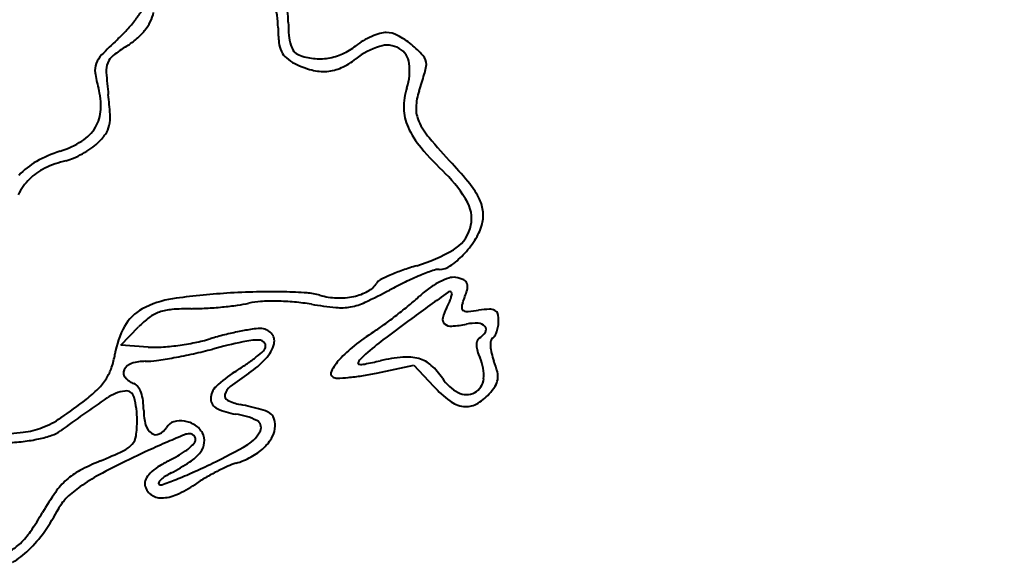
# Model space of a CAD drawing. Header units: millimetres. Extents: x 56222 to 3066687, y -650199 to -121287.
# Drawn here: x 135211.67 to 135221.38, y -182839.03 to -182833.61 of the extents above; entities that cross this region are included whole.
import ezdxf

# ---------------------------------------------------------------- set-up
doc = ezdxf.new("R2010")
doc.units = ezdxf.units.MM
doc.header["$MEASUREMENT"] = 0

msp = doc.modelspace()

# ---------------------------------------------------------------- linework, layer by layer
for p, q in [((135212.6844, -182836.8564), (135212.8618, -182836.6759)), ((135212.9596, -182836.8764), (135212.6844, -182836.8564)), ((135215.2372, -182837.1358), (135215.6099, -182837.0577)), ((135215.6099, -182837.0577), (135215.8071, -182837.2686))]:
    msp.add_line(p, q)
for centre, radius, start, end in [((135213.2559, -182833.706), 0.9992, 0.8478, 15.14561), ((135213.4724, -182833.6345), 0.885, 0.00001, 14.20992), ((135211.8012, -182832.8168), 1.3016, 322.52484, 327.58804), ((135212.6378, -182833.457), 0.3844, 332.98931, 347.6124), ((135211.6159, -182832.6748), 1.535, 317.46779, 322.52481), ((135212.5178, -182833.3958), 0.5191, 321.31472, 332.98929), ((135215.7877, -182833.6685), 1.5329, 180.84784, 186.33092), ((135215.9358, -182833.6345), 1.5784, 180, 184.88613), ((135211.4459, -182832.5189), 1.7657, 312.91472, 317.46776), ((135212.4486, -182833.3405), 0.6077, 310.55396, 321.31467), ((135214.8003, -182833.7315), 0.4387, 184.88621, 197.55514), ((135215.5028, -182834.5045), 0.7908, 113.34077, 120.17597), ((135215.4672, -182834.422), 0.7009, 106.25371, 113.34077), ((135215.3355, -182833.9701), 0.2302, 90.00005, 106.25369), ((135215.3355, -182833.9803), 0.2404, 61.9697, 90.00006), ((135215.0253, -182834.5631), 0.9006, 51.47253, 61.96979), ((135215.3389, -182836.7061), 3.9517, 132.9147, 136.03644), ((135213.5978, -182835.2533), 1.6215, 121.71751, 127.5918), ((135212.3298, -182833.2017), 0.7903, 301.7175, 310.55385), ((135214.5517, -182833.8056), 0.2894, 186.33095, 205.1824), ((135214.5855, -182833.7995), 0.2135, 197.55511, 216.6706), ((135214.6394, -182833.3728), 0.634, 294.22362, 308.18855), ((135215.4269, -182834.3739), 0.6397, 120.17595, 128.18859), ((135215.4951, -182834.5918), 0.75, 107.61253, 128.18859), ((135215.3426, -182834.1115), 0.2461, 60.44629, 107.6125), ((135215.0326, -182834.5538), 0.8888, 41.17771, 51.47256), ((135212.6818, -182834.1434), 0.2601, 136.03646, 158.78489), ((135212.7088, -182834.0985), 0.1641, 127.59187, 159.18075), ((135214.4623, -182833.8476), 0.1906, 205.18237, 229.79803), ((135214.499, -182833.8639), 0.1057, 216.67047, 249.00643), ((135214.67, -182833.4184), 0.5828, 249.00642, 263.81781), ((135214.6655, -182833.4308), 0.5704, 279.10594, 294.22358), ((135215.3645, -182834.0729), 0.2017, 6.82255, 60.44627), ((135215.5992, -182834.0582), 0.136, 0.00003, 41.17767), ((135212.6049, -182834.1135), 0.1776, 158.7848, 188.58372), ((135212.7719, -182834.1225), 0.2317, 159.18081, 183.80531), ((135214.6176, -182833.6638), 0.4312, 229.79797, 243.16913), ((135214.8099, -182833.2837), 0.8572, 243.1691, 255.18584), ((135214.6674, -182833.4424), 0.5587, 263.81784, 279.10593), ((135214.6025, -182833.4571), 0.6937, 294.25261, 308.18853), ((135215.0087, -182834.1155), 0.56, 341.73555, 6.82255), ((135215.5938, -182834.0582), 0.1413, 346.48399, 359.99995), ((135213.7183, -182833.9455), 1.3037, 188.58365, 195.43556), ((135216.9144, -182833.847), 4.3833, 183.80535, 186.70321), ((135214.7082, -182833.6684), 0.4594, 255.18576, 274.35382), ((135214.7103, -182833.6964), 0.4312, 274.35375, 294.25261), ((135213.5378, -182833.5607), 2.2568, 342.53199, 344.63583), ((135213.6329, -182833.5868), 2.1582, 344.63592, 346.48401), ((135212.9395, -182833.3724), 2.884, 340.78139, 342.53185), ((135211.791, -182834.4776), 0.6958, 357.4831, 15.43556), ((135209.1825, -182834.7557), 3.4018, 3.37599, 6.70326), ((135216.121, -182834.4826), 0.6113, 161.73561, 181.10939), ((135216.1859, -182834.5041), 0.554, 160.78128, 178.01766), ((135212.1144, -182834.4919), 0.372, 328.80257, 357.48314), ((135212.1647, -182834.5798), 0.4145, 347.69804, 3.37602), ((135215.9916, -182834.4851), 0.4818, 181.10943, 204.26717), ((135215.9453, -182834.4958), 0.3132, 178.01756, 204.43069), ((135216.3008, -182834.3343), 0.7037, 204.43068, 220.04912), ((135212.0756, -182834.4683), 0.4175, 302.07936, 328.80249), ((135212.071, -182834.4265), 0.5649, 312.97319, 324.76502), ((135212.3431, -182834.6187), 0.2319, 324.76499, 347.69812), ((135216.3304, -182834.3323), 0.8535, 204.26721, 220.56394), ((135211.7863, -182834.0069), 0.9621, 287.75955, 302.07927), ((135212.0419, -182834.3953), 0.6077, 304.68519, 312.9732), ((135220.7734, -182830.5748), 6.5464, 220.04913, 223.08036), ((135212.4701, -182836.1417), 1.2795, 107.75945, 119.32977), ((135211.8059, -182834.059), 1.0183, 293.61254, 299.17052), ((135211.7919, -182834.034), 1.047, 299.17044, 304.68512), ((135218.5828, -182832.4043), 3.8184, 220.56397, 225.92313), ((135212.1938, -182835.65), 0.7156, 119.32974, 137.20703), ((135212.3975, -182836.0804), 1.0938, 103.80279, 115.52421), ((135212.0229, -182834.5556), 0.4764, 283.8028, 293.61249), ((135213.2323, -182837.6267), 3.7782, 38.98016, 43.08027), ((135212.1629, -182835.5889), 0.5491, 115.52425, 135.15195), ((135215.0922, -182836.0092), 1.1996, 28.38025, 45.92311), ((135212.1972, -182835.6231), 0.5976, 135.15195, 153.79761), ((135215.5627, -182835.7409), 0.7804, 25.77429, 38.98008), ((135215.8569, -182835.596), 0.3304, 342.63459, 28.38028), ((135215.9194, -182835.5687), 0.3842, 5.53045, 25.77432), ((135215.9675, -182835.564), 0.3359, 343.14248, 5.53048), ((135215.8112, -182835.5817), 0.3783, 300.75227, 342.6346), ((135215.7253, -182835.4906), 0.589, 327.08587, 343.14247), ((135215.4055, -182835.2836), 0.97, 316.03498, 327.08587), ((135215.2006, -182834.5556), 1.5724, 286.20954, 300.75228), ((135215.4807, -182835.3562), 0.8654, 304.69647, 316.03498), ((135216.1241, -182837.8932), 1.8892, 109.30029, 113.36374), ((135216.3993, -182838.6787), 2.7215, 106.20951, 109.30032), ((135216.779, -182838.8262), 2.8844, 109.84056, 112.55557), ((135215.8642, -182836.291), 0.1891, 90.00003, 109.84043), ((135215.8642, -182835.9101), 0.1917, 270.00003, 304.69645), ((135215.3152, -182836.2844), 0.0882, 116.87569, 148.28264), ((135216.0875, -182837.8084), 1.7968, 113.36367, 116.87563), ((135216.8496, -182838.9962), 3.0684, 112.55557, 115.61062), ((135216.1373, -182836.7453), 0.5847, 107.63241, 117.27121), ((135216.0058, -182836.3315), 0.1505, 81.19123, 107.6324), ((135215.9797, -182836.4995), 0.3205, 66.43617, 81.19118), ((135216.0839, -182836.2605), 0.0598, 15.34246, 66.43622), ((135212.9078, -182831.704), 5.2199, 295.13006, 298.10905), ((135215.0446, -182836.1171), 0.2298, 297.93512, 328.28254), ((135217.2577, -182839.8475), 4.0125, 115.61057, 118.10902), ((135216.4428, -182837.2238), 1.1539, 125.74666, 132.18318), ((135216.2356, -182836.936), 0.7993, 117.27119, 125.74664), ((135214.6326, -182835.8641), 1.5729, 338.70591, 343.52973), ((135216.0265, -182836.2763), 0.1193, 343.52975, 15.34255), ((135213.3333, -182837.2964), 0.9102, 98.23037, 118.56611), ((135214.1521, -182842.9577), 6.6304, 93.52957, 98.23037), ((135214.244, -182844.4474), 8.123, 91.43343, 93.52948), ((135214.1894, -182842.2657), 5.9405, 88.78323, 91.43339), ((135214.2104, -182841.2798), 4.9544, 86.13628, 88.78323), ((135214.5034, -182836.9413), 0.6061, 73.69969, 86.13624), ((135214.8665, -182835.6996), 0.6877, 253.6997, 267.88472), ((135214.8664, -182835.7026), 0.6846, 267.88476, 282.11727), ((135214.8947, -182835.8344), 0.5499, 282.11735, 297.93515), ((135213.6849, -182834.1805), 2.9531, 309.51585, 312.18319), ((135269.3094, -182910.2251), 91.1462, 125.831169, 126.113293), ((135215.968, -182836.3501), 0.0263, 45.15239, 125.83118), ((135215.5624, -182836.2531), 0.4394, 336.17728, 342.61746), ((135215.6405, -182836.2775), 0.3575, 342.61753, 348.81611), ((135215.9745, -182836.3436), 0.0171, 348.81617, 45.15243), ((135213.109, -182836.8846), 0.4412, 118.56611, 151.00922), ((135213.2381, -182837.0111), 0.5105, 94.77138, 109.12306), ((135213.3976, -182838.9225), 2.4285, 90.25808, 94.77149), ((135213.3735, -182833.5671), 2.9269, 270.25817, 273.19407), ((135213.3055, -182832.3487), 4.1471, 273.19409, 275.45514), ((135213.3356, -182832.664), 3.8305, 275.45509, 277.74616), ((135213.6865, -182835.2437), 1.227, 277.7461, 283.09815), ((135214.1171, -182837.0941), 0.6729, 93.04916, 103.09813), ((135214.2014, -182838.6784), 2.2594, 88.97222, 93.04919), ((135214.196, -182838.9843), 2.5654, 85.02269, 88.97227), ((135214.2253, -182838.6479), 2.2276, 80.63215, 85.02276), ((135215.2028, -182832.7223), 3.778, 260.6322, 264.37786), ((135214.8848, -182835.9533), 0.5314, 264.37784, 280.30102), ((135214.8745, -182835.8967), 0.5889, 280.30106, 295.13002), ((135212.1766, -182832.3518), 5.3236, 307.8, 309.51586), ((135216.354, -182836.703), 0.4699, 151.84505, 165.61817), ((135215.2819, -182836.1292), 0.746, 331.8451, 336.17729), ((135216.2377, -182836.4898), 0.1498, 158.70595, 178.53862), ((135216.1171, -182836.4867), 0.0292, 178.53861, 244.89757), ((135216.4289, -182837.6796), 1.1823, 93.10023, 98.34967), ((135216.3707, -182836.604), 0.1051, 62.14837, 93.10021), ((135213.5149, -182837.3182), 0.916, 126.51068, 135.47747), ((135213.1945, -182836.8854), 0.3775, 109.12308, 126.51077), ((135225.9535, -182850.7982), 17.5847, 126.1133, 127.44667), ((135212.2593, -182832.4584), 5.1887, 306.07566, 307.8), ((135215.9549, -182836.6007), 0.0579, 165.6182, 229.72483), ((135216.1449, -182836.4272), 0.0949, 244.89762, 274.55411), ((135216.0261, -182834.9347), 1.5921, 274.55401, 278.34962), ((135216.3934, -182836.561), 0.0564, 14.86729, 62.14834), ((135216.1883, -182836.6154), 0.2686, 359.99998, 14.86728), ((135213.4647, -182837.0816), 0.8478, 151.00927, 170.91495), ((135214.4755, -182839.7056), 3.0447, 99.06059, 101.5272), ((135214.0786, -182837.2169), 0.5246, 90.00003, 99.06064), ((135214.0786, -182836.8436), 0.1513, 43.73499, 90.00005), ((135213.9841, -182834.8259), 2.2596, 302.86582, 306.07555), ((135215.9816, -182836.5692), 0.0992, 229.72486, 274.09701), ((135215.9039, -182835.4847), 1.1865, 274.09695, 281.30994), ((135216.2264, -182837.0972), 0.458, 86.83409, 101.30996), ((135216.2462, -182836.7387), 0.0989, 41.75638, 86.83412), ((135216.2857, -182836.7035), 0.046, 327.31721, 41.75649), ((135216.1468, -182836.6196), 0.3097, 340.80231, 350.69092), ((135216.1212, -182836.6154), 0.3357, 350.69089, 360), ((135213.0898, -182835.149), 1.7163, 281.32208, 286.53968), ((135214.533, -182840.0087), 3.3531, 104.00645, 106.53973), ((135214.5567, -182840.1037), 3.451, 101.52723, 104.00644), ((135214.1078, -182836.8157), 0.1109, 345.51006, 43.73501), ((135216.5386, -182838.7797), 2.4477, 122.86578, 128.50713), ((135216.2892, -182836.8324), 0.0508, 121.71751, 161.53434), ((135216.1595, -182836.6225), 0.1959, 301.71747, 327.31725), ((135216.4191, -182836.8228), 0.0419, 121.71749, 169.18514), ((135216.3616, -182836.7297), 0.0676, 301.71739, 329.96355), ((135216.2081, -182836.6409), 0.2448, 329.96356, 340.80225), ((135213.0281, -182835.9336), 0.9453, 265.84441, 273.72612), ((135212.9277, -182834.3911), 2.491, 273.72608, 277.54964), ((135212.9073, -182834.2375), 2.6459, 277.54963, 281.3221), ((135215.7281, -182845.0249), 8.4009, 102.54867, 104.65366), ((135214.0645, -182837.5509), 0.744, 90.10362, 102.54862), ((135214.0633, -182836.8783), 0.0713, 35.48132, 90.10353), ((135214.0058, -182836.8237), 0.1381, 309.66307, 328.28254), ((135214.0776, -182836.8681), 0.0538, 328.28249, 35.48127), ((135213.8813, -182836.7572), 0.3449, 316.98849, 345.50999), ((135215.77, -182837.8136), 1.2131, 128.50717, 138.04508), ((135216.4951, -182838.448), 2.0287, 127.44667, 133.97914), ((135216.3547, -182836.8543), 0.1198, 161.53426, 182.5131), ((135216.4631, -182836.8495), 0.2283, 182.51297, 197.1582), ((135216.5905, -182836.8555), 0.2164, 169.18501, 183.26752), ((135216.7438, -182836.8468), 0.3699, 183.26758, 194.1783), ((135211.8167, -182836.8181), 0.821, 341.28079, 350.91501), ((135212.3837, -182832.3799), 4.6773, 278.09551, 280.2484), ((135212.2755, -182831.781), 5.2858, 280.24838, 282.40997), ((135212.3305, -182832.0313), 5.0296, 282.40998, 284.65361), ((135212.5725, -182835.0883), 2.3891, 304.50184, 307.25787), ((135213.4231, -182836.3297), 0.9715, 303.81578, 316.98845), ((135212.6342, -182835.1694), 2.2872, 307.25787, 309.66306), ((135215.2096, -182837.1158), 0.1774, 133.9791, 150.86175), ((135215.6584, -182838.723), 1.7522, 95.16041, 102.66325), ((135215.5409, -182837.4211), 0.445, 74.37641, 95.16047), ((135215.5755, -182837.2972), 0.3163, 48.63988, 74.37636), ((135216.7952, -182836.7469), 0.5759, 197.15816, 204.49547), ((135215.8912, -182837.1589), 0.4175, 355.15432, 24.49548), ((135217.1017, -182836.7564), 0.739, 194.17828, 200.67938), ((135212.1122, -182836.9182), 0.5091, 327.49878, 341.2808), ((135212.833, -182837.1625), 0.1279, 107.80954, 152.65798), ((135212.9336, -182837.4755), 0.4566, 90.40256, 107.80961), ((135212.9245, -182836.1817), 0.8372, 270.40264, 278.09549), ((135212.1401, -182834.4592), 3.1524, 302.26304, 304.50186), ((135215.3123, -182837.4022), 0.5977, 138.04519, 151.39237), ((135215.0657, -182837.0356), 0.0127, 150.86166, 262.35106), ((135215.0864, -182836.8813), 0.1684, 262.35106, 281.36116), ((135213.7476, -182830.2183), 6.9645, 281.36123, 282.6632), ((135215.3695, -182837.5312), 0.6281, 33.2338, 48.63985), ((135215.5337, -182837.3482), 0.9369, 13.77302, 20.67942), ((135212.7798, -182837.1349), 0.0679, 152.65792, 220.33319), ((135212.8932, -182837.0386), 0.2167, 220.33323, 249.00636), ((135214.4884, -182838.1791), 1.2468, 122.2631, 133.13449), ((135215.9692, -182840.1308), 3.6035, 123.81577, 127.4762), ((135214.8274, -182837.1377), 0.0454, 151.39233, 238.28247), ((135214.8426, -182837.1131), 0.0743, 238.28257, 272.2902), ((135214.7621, -182835.0999), 2.0891, 272.29025, 275.32927), ((135214.7648, -182835.1296), 2.0593, 275.32934, 279.08623), ((135214.5993, -182834.0943), 3.1077, 279.08624, 281.84616), ((135216.2531, -182836.9522), 0.4283, 213.23384, 242.0933), ((135216.2557, -182837.1713), 0.1936, 351.53506, 13.77301), ((135212.0465, -182836.8764), 0.587, 314.83142, 327.49875), ((135212.7824, -182837.3275), 0.0927, 36.5931, 69.00633), ((135212.6734, -182837.4084), 0.2284, 20.06376, 36.59306), ((135213.7489, -182837.3899), 0.1652, 133.13454, 181.31683), ((135213.8668, -182837.3885), 0.1481, 127.47615, 164.52295), ((135216.7006, -182836.4336), 1.2229, 223.06326, 233.19869), ((135216.137, -182837.1797), 0.1709, 298.13531, 355.15433), ((135215.9054, -182836.9324), 0.6151, 317.85526, 327.1408), ((135216.281, -182837.175), 0.1679, 327.14082, 351.53512), ((135211.4978, -182836.3244), 1.3652, 308.09037, 314.83145), ((135212.7837, -182837.7291), 0.4175, 97.78775, 124.38427), ((135212.7384, -182837.3981), 0.0834, 14.39898, 97.78771), ((135211.9191, -182837.6085), 0.9293, 0.00001, 14.39894), ((135212.5365, -182837.4584), 0.3742, 7.33723, 20.06374), ((135213.7713, -182837.3621), 0.049, 164.5229, 244.52852), ((135216.1348, -182837.1756), 0.1755, 242.09339, 298.13524), ((135216, -182837.0181), 0.4874, 298.59467, 317.85535), ((135223.5218, -182853.421), 19.4318, 124.38422, 126.06433), ((135209.6266, -182833.9372), 4.3984, 304.01149, 308.09029), ((135212.1326, -182837.5104), 0.7814, 0.00004, 7.33712), ((135213.6926, -182837.3912), 0.1089, 181.31686, 245.01383), ((135214.0036, -182836.8745), 0.5891, 244.52845, 257.59695), ((135212.5448, -182843.5078), 6.2027, 75.62551, 77.5969), ((135216.1464, -182837.1744), 0.2978, 233.19866, 262.14429), ((135216.134, -182837.2639), 0.2075, 262.14425, 298.59474), ((135213.4429, -182837.5104), 0.5289, 179.99994, 195.57869), ((135213.927, -182836.8883), 0.6638, 245.01379, 261.81758), ((135213.7309, -182838.252), 0.714, 64.14234, 81.81757), ((135214.0061, -182837.8058), 0.3163, 58.4511, 75.62549), ((135214.1207, -182837.6192), 0.0975, 20.28045, 58.45106), ((135211.5592, -182836.8012), 0.9434, 291.2299, 304.01147), ((135211.7457, -182837.6085), 1.1027, 351.90731, 0.00006), ((135213.0842, -182837.6104), 0.1566, 195.57864, 234.1236), ((135213.2506, -182837.7426), 0.1258, 106.66687, 148.28253), ((135213.2829, -182837.8505), 0.2384, 80.85924, 106.66678), ((135213.2759, -182837.894), 0.2824, 57.42175, 80.85917), ((135213.3149, -182837.8329), 0.21, 28.15498, 57.42173), ((135214.0087, -182837.6788), 0.077, 334.73137, 64.1424), ((135214.0021, -182837.6642), 0.224, 330.69217, 359.99995), ((135213.9988, -182837.6642), 0.2273, 359.99997, 20.28046), ((135211.4567, -182835.5242), 2.2179, 270.00005, 276.60831), ((135211.6239, -182836.9677), 0.7647, 276.60836, 291.22985), ((135211.6127, -182836.6153), 1.2048, 282.27182, 288.66368), ((135211.898, -182837.4599), 0.3134, 288.66359, 306.06427), ((135212.682, -182837.7416), 0.157, 317.80975, 351.90726), ((135213.0364, -182837.6766), 0.0749, 234.12363, 296.08137), ((135212.9898, -182837.5814), 0.1808, 296.08136, 328.28252), ((135218.0866, -182849.2692), 12.4643, 112.472, 113.30691), ((135213.3694, -182837.865), 0.1229, 89.99995, 112.47194), ((135213.3694, -182837.8084), 0.0663, 34.23268, 90.00002), ((135213.3502, -182837.814), 0.1699, 354.09217, 28.15494), ((135213.7932, -182837.577), 0.3153, 300.31634, 334.7314), ((135211.4569, -182835.5869), 2.2462, 272.06976, 276.50826), ((135211.5318, -182836.2437), 1.5851, 276.50825, 282.2719), ((135212.593, -182837.6609), 0.2771, 295.07287, 317.80972), ((135216.442, -182845.4517), 8.3076, 113.30686, 114.79561), ((135213.1255, -182837.6048), 0.371, 303.70292, 323.31265), ((135213.3847, -182837.7979), 0.0477, 323.3127, 34.23276), ((135213.3371, -182837.8126), 0.1832, 321.88701, 354.09222), ((135211.4639, -182833.5936), 4.9298, 295.68671, 300.31626), ((135213.8028, -182837.5524), 0.4526, 313.37076, 330.69214), ((135210.3432, -182832.8523), 5.586, 292.51291, 295.07277), ((135218.6351, -182850.199), 13.537, 114.79557, 115.82826), ((135212.4526, -182836.5959), 1.5837, 297.02894, 303.70292), ((135213.1333, -182837.6528), 0.4422, 303.15993, 321.88709), ((135213.7013, -182837.4449), 0.6005, 298.40583, 313.37081), ((135213.4107, -182840.253), 2.4252, 112.51283, 117.86374), ((135215.5718, -182843.8702), 6.5058, 115.82828, 118.48531), ((135213.8118, -182839.2603), 1.4073, 117.0289, 122.49503), ((135212.1953, -182836.2172), 2.1571, 297.37752, 303.15995), ((135210.4375, -182831.4595), 7.2979, 294.00336, 295.68668), ((135213.9944, -182838.5995), 0.5862, 106.03089, 114.32279), ((135213.6188, -182837.2925), 0.7738, 286.0309, 298.40575), ((135212.5938, -182838.7078), 0.6774, 117.86372, 131.68822), ((135213.4069, -182839.8804), 1.9665, 118.48525, 124.96322), ((135213.1384, -182838.2965), 0.2271, 135.15524, 153.81183), ((135213.3008, -182838.4579), 0.4561, 122.49502, 135.15527), ((135213.497, -182838.7308), 0.6736, 117.37748, 122.93019), ((135211.8138, -182834.5502), 3.9146, 291.32027, 294.00343), ((135214.7762, -182840.2966), 2.455, 117.41627, 120.46262), ((135214.6618, -182840.0761), 2.2066, 114.32274, 117.4163), ((135212.6193, -182838.7365), 0.7158, 131.68822, 145.03152), ((135213.0158, -182838.2361), 0.0904, 153.81178, 190.90078), ((135213.0783, -182838.2241), 0.1541, 190.90075, 232.38604), ((135213.0769, -182838.2345), 0.0145, 146.95468, 224.99997), ((135213.1916, -182838.3091), 0.1513, 132.91344, 146.95462), ((135213.0853, -182838.2261), 0.0263, 224.99991, 290.0258), ((135213.2979, -182838.4234), 0.3074, 122.93019, 132.91351), ((135210.7816, -182831.9057), 6.7534, 290.02586, 291.32028), ((135212.7576, -182837.256), 1.1955, 293.99953, 304.05604), ((135214.5301, -182839.8782), 1.9696, 120.46262, 124.05615), ((135214.4102, -182839.989), 2.9012, 145.03156, 149.74748), ((135212.9052, -182839.163), 1.0911, 124.96316, 133.83178), ((135213.0886, -182838.2108), 0.1709, 232.38602, 270.78238), ((135213.0856, -182837.9927), 0.3891, 270.78235, 293.99952), ((135212.4504, -182838.6893), 0.4343, 133.83185, 151.47678), ((135209.2773, -182836.9952), 3.041, 325.52942, 329.74752), ((135209.8641, -182837.2837), 2.5093, 325.03134, 331.47679), ((135211.1666, -182838.2923), 0.7492, 313.58286, 325.52943), ((135210.9201, -182838.0223), 1.2206, 313.98091, 325.03134), ((135211.3288, -182838.4628), 0.5139, 298.51676, 313.58284), ((135211.1305, -182838.2403), 0.9175, 301.02531, 313.98096)]:
    msp.add_arc(centre, radius, start, end)

doc.saveas('drawing.dxf')
